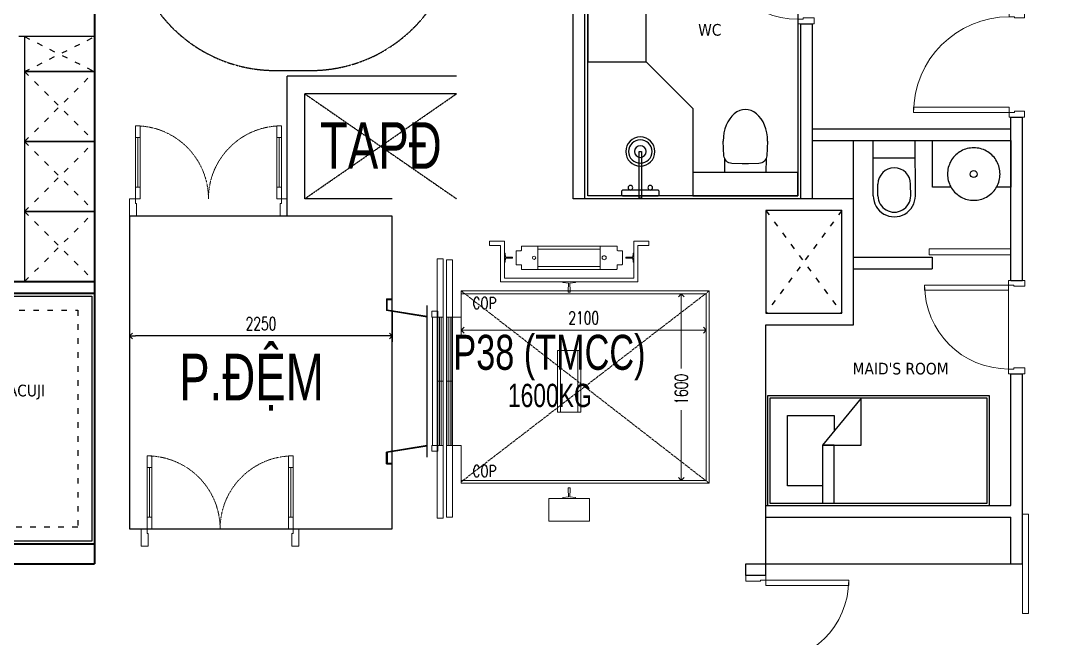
# Model space of a CAD drawing. Header units: millimetres. Extents: x -361681467 to 361175952, y -1292982 to 1550216.
# Drawn here: x -23695 to -14741, y 16833 to 22126 of the extents above; entities that cross this region are included whole.
import ezdxf
from ezdxf.enums import TextEntityAlignment as Align
from ezdxf.xclip import XClip

# ---------------------------------------------------------------- set-up
doc = ezdxf.new("R2010")
doc.units = ezdxf.units.MM
doc.header["$MEASUREMENT"] = 0
doc.header["$XCLIPFRAME"] = 0
doc.set_wipeout_variables(frame=1)
for name, pattern in [('ACAD_ISO03W100', [30, 12, -18]), ('Xref_ST_MBDV Cot vach 30.7.2022$0$ACAD_ISO02W100', [15, 12, -3]), ('Xref_ST_MBDV Cot vach 30.7.2022$0$HIDDEN', [0.375, 0.25, -0.125]), ('Xref_ST_MBDV Cot vach 30.7.2022$0$HIDDEN2', [0.1875, 0.125, -0.0625])]:
    doc.linetypes.add(name, pattern=pattern)
for name, color, linetype, lineweight in [('00_duong_QH', 7, 'Continuous', 9), ('A-DOOR', 1, 'Continuous', 9), ('KT-Net cat', 1, 'Continuous', 40), ('Xref_ST_MBDV Cot vach 30.7.2022$0$CUA', 37, 'Continuous', 13), ('Xref_ST_MBDV Cot vach 30.7.2022$0$KT-Noi that', 36, 'Continuous', 9)]:
    doc.layers.add(name, color=color, linetype=linetype, lineweight=lineweight)
for name, color, linetype in [('1VinaPVC-Text', 9, 'Continuous'), ('220403_HDN_Penthouse Plan$0$220207_HDN_HBA_PH_PM$0$A-_FURN----_E-_N', 8, 'Continuous'), ('A-_FURN----_E-_N', 251, 'Continuous'), ('A-_SANIEQPT_E-_N', 251, 'Continuous'), ('A-FURNITURE', 251, 'Continuous'), ('A-LANDSCAPE', 113, 'Continuous'), ('A-WALL-FNSH', 11, 'Continuous'), ('IDEA - dim', 251, 'Continuous'), ('KT-Net manh', 139, 'Continuous'), ('Xref_ST_MBDV Cot vach 30.7.2022$0$KT-Khuat', 9, 'Xref_ST_MBDV Cot vach 30.7.2022$0$HIDDEN'), ('Xref_ST_MBDV Cot vach 30.7.2022$0$KT-Net manh', 139, 'Continuous'), ('Xref_ST_MBDV Cot vach 30.7.2022$0$KT-Text', 7, 'Continuous'), ('Xref_ST_MBDV Cot vach 30.7.2022$0$KT-Tuong', 1, 'Continuous')]:
    doc.layers.add(name, color=color, linetype=linetype)
doc.styles.add('Tahoma', font='tahoma.ttf')
doc.styles.add('Xref_ST_MBDV Cot vach 30.7.2022$0$Arial', font='arial.ttf', dxfattribs={"width": 0.7})
doc.styles.add('Xref_ST_MBDV Cot vach 30.7.2022$0$ROMANS', font='ROMANS.SHX')
doc.styles.add('Xref_ST_MBDV Cot vach 30.7.2022$0$xref.N.Cot vach tang N2$0$DIM', font='vnsimli.shx', dxfattribs={"width": 0.7})
doc.dimstyles.new('Xref_ST_MBDV Cot vach 30.7.2022$0$xref.N.Cot vach tang N2$0$CCU 1-100 A1', dxfattribs={"dimscale": 100, "dimtxt": 2.2, "dimasz": 1, "dimexe": 1, "dimexo": 0, "dimgap": 1, "dimtad": 1, "dimdec": 0, "dimdsep": 46, "dimtxsty": 'Xref_ST_MBDV Cot vach 30.7.2022$0$xref.N.Cot vach tang N2$0$DIM', "dimblk1": 'Xref_ST_MBDV Cot vach 30.7.2022$0$xref.N.Cot vach tang N2$0$_ARCHTICK', "dimblk2": 'Xref_ST_MBDV Cot vach 30.7.2022$0$xref.N.Cot vach tang N2$0$_ARCHTICK', "dimsah": 1, "dimcen": 0, "dimdle": 1, "dimclrd": 256, "dimclre": 256, "dimclrt": 31, "dimadec": 0, "dimazin": 0, "dimtfac": 1, "dimtdec": 0, "dimtix": 1, "dimtmove": 2, "dimatfit": 3, "dimldrblk": 'Xref_ST_MBDV Cot vach 30.7.2022$0$xref.N.Cot vach tang N2$0$_ARCHTICK', "dimfxl": 8, "dimtolj": 1, "dimarcsym": 0})

# ---------------------------------------------------------------- blocks, each defined once
blk = doc.blocks.new('Xref_ST_MBDV Cot vach 30.7.2022$0$xref.N.Cot vach tang N2$0$_Open90')
at = {"color": 0, "linetype": 'ByBlock', "lineweight": -2}
for p, q in [((0, 0), (-1, 0)), ((-0.5, 0.5), (0, 0)), ((0, 0), (-0.5, -0.5))]:
    blk.add_line(p, q, dxfattribs=at)
blk = doc.blocks.new('*D23')
at = {"layer": 'Defpoints', "color": 0, "transparency": 16777216}
for p in [(-424.2, -515), (-353.1, -515, 0), (-353.1, -2115, 0)]:
    blk.add_point(p, dxfattribs=at)
at = {"layer": 'Xref_ST_MBDV Cot vach 30.7.2022$0$KT-Noi that', "color": 5, "transparency": 16777216}
for p, q in [((-353.1, -515), (-474.2, -515)), ((-424.2, -565), (-424.2, -1155)), ((-424.2, -2065), (-424.2, -1511.7)), ((-353.1, -2115), (-474.2, -2115))]:
    blk.add_line(p, q, dxfattribs=at)
at = {"layer": 'Xref_ST_MBDV Cot vach 30.7.2022$0$KT-Noi that', "color": 5, "transparency": 16777216, "xscale": 50, "yscale": 50, "zscale": 50}
for p, rotation in [((-424.2, -515), 90), ((-424.2, -2115), 270)]:
    blk.add_blockref('Xref_ST_MBDV Cot vach 30.7.2022$0$xref.N.Cot vach tang N2$0$_Open90', p, dxfattribs=dict(at, rotation=rotation))
at = {"layer": 'Xref_ST_MBDV Cot vach 30.7.2022$0$KT-Noi that', "color": 5, "transparency": 16777216, "insert": (-424.2, -1333.3), "char_height": 110, "attachment_point": 5, "rotation": 90, "style": 'Xref_ST_MBDV Cot vach 30.7.2022$0$xref.N.Cot vach tang N2$0$DIM'}
blk.add_mtext('\\A1;1600', dxfattribs=at)
blk = doc.blocks.new('Xref_ST_MBDV Cot vach 30.7.2022$0$xref.N.Cot vach tang N2$0$_ARCHTICK')
at = {"color": 0, "linetype": 'ByBlock', "const_width": 0.15}
blk.add_lwpolyline([(-0.5, -0.5), (0.5, 0.5)], dxfattribs=at)
blk = doc.blocks.new('*D24')
at = {"layer": 'Defpoints', "color": 0, "transparency": 16777216}
for p in [(-2310, -615), (-210, -615), (-2310, -826.7)]:
    blk.add_point(p, dxfattribs=at)
at = {"layer": 'Xref_ST_MBDV Cot vach 30.7.2022$0$KT-Noi that', "color": 5, "transparency": 16777216}
for p, q in [((-2310, -615), (-2310, -876.7)), ((-210, -615), (-210, -876.7)), ((-260, -826.7), (-2260, -826.7))]:
    blk.add_line(p, q, dxfattribs=at)
at = {"layer": 'Xref_ST_MBDV Cot vach 30.7.2022$0$KT-Noi that', "color": 5, "transparency": 16777216, "xscale": 50, "yscale": 50, "zscale": 50, "rotation": 180}
blk.add_blockref('Xref_ST_MBDV Cot vach 30.7.2022$0$xref.N.Cot vach tang N2$0$_Open90', (-2310, -826.7), dxfattribs=at)
at = {"layer": 'Xref_ST_MBDV Cot vach 30.7.2022$0$KT-Noi that', "color": 5, "transparency": 16777216, "xscale": 50, "yscale": 50, "zscale": 50}
blk.add_blockref('Xref_ST_MBDV Cot vach 30.7.2022$0$xref.N.Cot vach tang N2$0$_Open90', (-210, -826.7), dxfattribs=at)
at = {"layer": 'Xref_ST_MBDV Cot vach 30.7.2022$0$KT-Noi that', "color": 5, "transparency": 16777216, "insert": (-1260, -721.7), "char_height": 110, "attachment_point": 5, "style": 'Xref_ST_MBDV Cot vach 30.7.2022$0$xref.N.Cot vach tang N2$0$DIM'}
blk.add_mtext('\\A1;2100', dxfattribs=at)
blk = doc.blocks.new('*D54')
at = {"layer": 'Defpoints', "color": 5, "transparency": 16777216}
for p, q in [((-22763.5, 19635.4), (-22763.5, 19373.7)), ((-20513.5, 19635.4), (-20513.5, 19373.7)), ((-20563.5, 19423.7), (-22713.5, 19423.7))]:
    blk.add_line(p, q, dxfattribs=at)
at = {"layer": 'Defpoints', "color": 0, "transparency": 16777216}
for p in [(-22763.5, 19635.4), (-20513.5, 19635.4), (-22763.5, 19423.7)]:
    blk.add_point(p, dxfattribs=at)
at = {"layer": 'Defpoints', "color": 5, "transparency": 16777216, "xscale": 50, "yscale": 50, "zscale": 50, "rotation": 180}
blk.add_blockref('Xref_ST_MBDV Cot vach 30.7.2022$0$xref.N.Cot vach tang N2$0$_Open90', (-22763.5, 19423.7), dxfattribs=at)
at = {"layer": 'Defpoints', "color": 5, "transparency": 16777216, "xscale": 50, "yscale": 50, "zscale": 50}
blk.add_blockref('Xref_ST_MBDV Cot vach 30.7.2022$0$xref.N.Cot vach tang N2$0$_Open90', (-20513.5, 19423.7), dxfattribs=at)
at = {"layer": 'Defpoints', "color": 5, "transparency": 16777216, "insert": (-21638.5, 19528.7), "char_height": 110, "attachment_point": 5, "style": 'Xref_ST_MBDV Cot vach 30.7.2022$0$xref.N.Cot vach tang N2$0$DIM'}
blk.add_mtext('\\A1;2250', dxfattribs=at)
blk = doc.blocks.new('*U25')
for p, q in [((-1260, 525), (-1300, 525)), ((-1280, 100), (-1280, 525)), ((-90, 525), (-50, 525)), ((-70, 100), (-70, 525)), ((-1260, 100), (-1300, 100)), ((-90, 100), (-50, 100))]:
    blk.add_line(p, q)
for points in [[(-1300, 0), (-1260, 0), (-1260, 625), (-1300, 625)], [(-50, 0), (-90, 0), (-90, 625), (-50, 625)], [(-1350, -150), (-1290, -150), (-1290, -40), (-1300, -40), (-1300, 0), (-1350, 0)], [(0, -150), (-60, -150), (-60, -40), (-50, -40), (-50, 0), (0, 0)]]:
    blk.add_lwpolyline(points, close=True)
at = {"linetype": 'Xref_ST_MBDV Cot vach 30.7.2022$0$HIDDEN2'}
for centre, start, end in [((-1300, 0), 0, 89.99996), ((-50, 0), 90.00004, 180)]:
    blk.add_arc(centre, 625, start, end, dxfattribs=at)
blk = doc.blocks.new('ĂERWER')
at = {"layer": 'Xref_ST_MBDV Cot vach 30.7.2022$0$KT-Text', "extrusion": (-8.16706e-08, 6.125e-10, 1), "style": 'Xref_ST_MBDV Cot vach 30.7.2022$0$Arial', "width": 0.7}
blk.add_text('P38 (TMCC)', height=300, dxfattribs=at).set_placement((-12615.3, 18871.8, 0), align=Align.CENTER)
at = {"layer": 'Xref_ST_MBDV Cot vach 30.7.2022$0$KT-Text', "style": 'Xref_ST_MBDV Cot vach 30.7.2022$0$Arial', "width": 0.7}
blk.add_text('1600KG', height=200, dxfattribs=at).set_placement((-12612.1, 18552, 0), align=Align.CENTER)
blk = doc.blocks.new('SKVL5-2')
at = {"layer": 'A-_FURN----_E-_N', "linetype": 'Continuous'}
for points in [[(-600, 4220), (0, 4220), (0, 4520), (-600, 4520)], [(-600, 3620), (0, 3620), (0, 4220), (-600, 4220)], [(-600, 3020), (0, 3020), (0, 3620), (-600, 3620)], [(-600, 2420), (0, 2420), (0, 3020), (-600, 3020)], [(-25, 195), (-1125, 195), (-1125, 2295), (-25, 2295)]]:
    blk.add_lwpolyline(points, close=True, dxfattribs=at)
at = {"layer": 'IDEA - dim'}
blk.add_lwpolyline([(-1162.5, 2295), (-25, 2295), (-25, 195), (-3225, 195), (-3225, 1190), (-3600, 1190), (-3600, 2295), (-1962.5, 2295)], dxfattribs=at)
at = {"layer": 'KT-Net cat'}
for p, q in [((0, 9600), (0, 0)), ((-1162.5, 2420), (0, 2420)), ((-1162.5, 2320), (0, 2320)), ((-3225, 170), (0, 170)), ((-17100, 0), (0, 0))]:
    blk.add_line(p, q, dxfattribs=at)
at = {"layer": 'KT-Net manh', "linetype": 'ACAD_ISO03W100', "ltscale": 4}
for p, q in [((-600, 4520), (-2062.5, 4520)), ((-600, 4520), (0, 4220)), ((-600, 4220), (0, 4520)), ((-600, 4220), (0, 3620)), ((-600, 3620), (0, 4220)), ((-600, 3620), (0, 3020)), ((-600, 3020), (0, 3620)), ((-600, 3020), (0, 2420)), ((-600, 2420), (0, 3020))]:
    blk.add_line(p, q, dxfattribs=at)
blk.add_lwpolyline([(-145, 315), (-1005, 315), (-1005, 2175), (-145, 2175)], close=True, dxfattribs=at)
at = {"layer": '1VinaPVC-Text', "style": 'Tahoma', "text_generation_flag": 6}
blk.add_text('ZACUJI', height=100, rotation=179.99788, dxfattribs=at).set_placement((-824.1, 1435.6))
blk = doc.blocks.new('220126_HDN_HBA typical plan$0$210902_YS plan 330pm ver13$0$TOTO-WC-CW822J')
at = {"color": 0}
blk.add_lwpolyline([(-177.2, -119.2), (-175, 0), (175, 0), (177.2, -119.2)], dxfattribs=at)
blk.add_lwpolyline([(-190, -270), (-183.4, -144.5, -0.39087), (-115.4, -78.2), (-27.8, -75.8, -0.013886), (27.8, -75.8), (115.4, -78.2, -0.39087), (183.4, -144.5), (190, -270)], format="xyb", dxfattribs=at)
blk.add_ellipse((0, -270), major_axis=(0, -270), ratio=0.703704, start_param=4.712389, end_param=7.853982, dxfattribs=at)
blk = doc.blocks.new('A$C2A980E36')
at = {"ltscale": 0.5}
blk.add_lwpolyline([(-10, 0), (10, 0), (10, 400), (-10, 400)], close=True, dxfattribs=at)
blk.add_lwpolyline([(160, 60), (160, 30, -0.414214), (150, 20), (-150, 20, -0.414214), (-160, 30), (-160, 60, -0.414214), (-150, 70), (150, 70, -0.414214)], format="xyb", close=True, dxfattribs=at)
for centre, radius in [((0, 400), 125), ((0, 400), 100), ((0, 400), 50), ((-85, 90), 20), ((85, 90), 20)]:
    blk.add_circle(centre, radius, dxfattribs=at)
blk = doc.blocks.new('d800')
blk.add_line((760, 70), (40, 70))
for points in [[(40, 790), (40, 70), (85, 70), (85, 790)], [(50, 25), (40, 25), (40, 70), (0, 70), (0, -70), (50, -70)], [(750, 25), (760, 25), (760, 70), (800, 70), (800, -70), (750, -70)]]:
    blk.add_lwpolyline(points, close=True)
blk.add_arc((40, 70), 720, 0, 90)
blk = doc.blocks.new('d900n')
for points in [[(20, -50), (20, -40), (65, -40), (65, 0), (-65, 0), (-65, -50)], [(885, -40), (65, -40), (65, -85), (885, -85)], [(20, -850), (20, -860), (65, -860), (65, -900), (-65, -900), (-65, -850)]]:
    blk.add_lwpolyline(points, close=True)
blk.add_arc((65, -40), 820, 270, 0)
blk = doc.blocks.new('220403_HDN_Penthouse Plan$0$220207_HDN_HBA_PH_PM$0$A$C3e813b58')
at = {"layer": '220403_HDN_Penthouse Plan$0$220207_HDN_HBA_PH_PM$0$A-_FURN----_E-_N', "color": 8, "linetype": 'Continuous'}
for points in [[(1900, 470), (1900, -470), (0, -470), (0, 470)], [(1880, 450), (1880, -450), (20, -450), (20, 450)]]:
    blk.add_lwpolyline(points, close=True, dxfattribs=at)
for points in [[(801.3, -450), (470, -46.3), (470, 450), (570, 450), (570, -46.3), (470, -46.3), (801.3, -46.3), (801.3, -450)], [(470, 300.3), (170, 300.3), (170, -300.3), (570, -300.3), (570, -168.1)]]:
    blk.add_lwpolyline(points, dxfattribs=at)
blk = doc.blocks.new('qweewe')
for p, q in [((-226617.6, -3043559.7, 0), (-226617.6, -3043199.7, 0)), ((-226142.6, -3043199.7, 0), (-226617.6, -3043199.7, 0)), ((-226467.6, -3043559.7, 0), (-226467.6, -3043199.7, 0)), ((-226142.6, -3043239.7, 0), (-226242.6, -3043239.7, 0)), ((-226142.6, -3043519.7, 0), (-226242.6, -3043519.7, 0)), ((-226142.6, -3043559.7, 0), (-226617.6, -3043559.7, 0))]:
    blk.add_line(p, q)
for centre, radius, start, end in [((-226242.6, -3043379.7, 0), 140, 90, 270), ((-226142.6, -3043379.7, 0), 180, 270, 90), ((-226142.6, -3043379.7, 0), 140, 270, 90)]:
    blk.add_arc(centre, radius, start, end)
blk = doc.blocks.new('wash')
blk.add_wipeout([(-225, 0), (-224.6, -14.1), (-223.2, -28.2), (-221, -42.2), (-217.9, -56), (-214, -69.5), (-209.2, -82.8), (-203.6, -95.8), (-197.2, -108.4), (-190, -120.6), (-182, -132.3), (-173.4, -143.4), (-164, -154), (-154, -164), (-143.4, -173.4), (-132.3, -182), (-120.6, -190), (-108.4, -197.2), (-95.8, -203.6), (-82.8, -209.2), (-69.5, -214), (-56, -217.9), (-42.2, -221), (-28.2, -223.2), (-14.1, -224.6), (0, -225), (14.1, -224.6), (28.2, -223.2), (42.2, -221), (56, -217.9), (69.5, -214), (82.8, -209.2), (95.8, -203.6), (108.4, -197.2), (120.6, -190), (132.3, -182), (143.4, -173.4), (154, -164), (164, -154), (173.4, -143.4), (182, -132.3), (190, -120.6), (197.2, -108.4), (203.6, -95.8), (209.2, -82.8), (214, -69.5), (217.9, -56), (221, -42.2), (223.2, -28.2), (224.6, -14.1), (225, 0), (224.6, 14.1), (223.2, 28.2), (221, 42.2), (217.9, 56), (214, 69.5), (209.2, 82.8), (203.6, 95.8), (197.2, 108.4), (190, 120.6), (182, 132.3), (173.4, 143.4), (164, 154), (154, 164), (143.4, 173.4), (132.3, 182), (120.6, 190), (108.4, 197.2), (95.8, 203.6), (82.8, 209.2), (69.5, 214), (56, 217.9), (42.2, 221), (28.2, 223.2), (14.1, 224.6), (0, 225), (-14.1, 224.6), (-28.2, 223.2), (-42.2, 221), (-56, 217.9), (-69.5, 214), (-82.8, 209.2), (-95.8, 203.6), (-108.4, 197.2), (-120.6, 190), (-132.3, 182), (-143.4, 173.4), (-154, 164), (-164, 154), (-173.4, 143.4), (-182, 132.3), (-190, 120.6), (-197.2, 108.4), (-203.6, 95.8), (-209.2, 82.8), (-214, 69.5), (-217.9, 56), (-221, 42.2), (-223.2, 28.2), (-224.6, 14.1)])
blk.add_wipeout([(-225, 0), (-224.6, -14.1), (-223.2, -28.2), (-221, -42.2), (-217.9, -56), (-214, -69.5), (-209.2, -82.8), (-203.6, -95.8), (-197.2, -108.4), (-190, -120.6), (-182, -132.3), (-173.4, -143.4), (-164, -154), (-154, -164), (-143.4, -173.4), (-132.3, -182), (-120.6, -190), (-108.4, -197.2), (-95.8, -203.6), (-82.8, -209.2), (-69.5, -214), (-56, -217.9), (-42.2, -221), (-28.2, -223.2), (-14.1, -224.6), (0, -225), (14.1, -224.6), (28.2, -223.2), (42.2, -221), (56, -217.9), (69.5, -214), (82.8, -209.2), (95.8, -203.6), (108.4, -197.2), (120.6, -190), (132.3, -182), (143.4, -173.4), (154, -164), (164, -154), (173.4, -143.4), (182, -132.3), (190, -120.6), (197.2, -108.4), (203.6, -95.8), (209.2, -82.8), (214, -69.5), (217.9, -56), (221, -42.2), (223.2, -28.2), (224.6, -14.1), (225, 0), (224.6, 14.1), (223.2, 28.2), (221, 42.2), (217.9, 56), (214, 69.5), (209.2, 82.8), (203.6, 95.8), (197.2, 108.4), (190, 120.6), (182, 132.3), (173.4, 143.4), (164, 154), (154, 164), (143.4, 173.4), (132.3, 182), (120.6, 190), (108.4, 197.2), (95.8, 203.6), (82.8, 209.2), (69.5, 214), (56, 217.9), (42.2, 221), (28.2, 223.2), (14.1, 224.6), (0, 225), (-14.1, 224.6), (-28.2, 223.2), (-42.2, 221), (-56, 217.9), (-69.5, 214), (-82.8, 209.2), (-95.8, 203.6), (-108.4, 197.2), (-120.6, 190), (-132.3, 182), (-143.4, 173.4), (-154, 164), (-164, 154), (-173.4, 143.4), (-182, 132.3), (-190, 120.6), (-197.2, 108.4), (-203.6, 95.8), (-209.2, 82.8), (-214, 69.5), (-217.9, 56), (-221, 42.2), (-223.2, 28.2), (-224.6, 14.1)])
blk.add_lwpolyline([(-225, 0), (-224.6, -14.1), (-223.2, -28.2), (-221, -42.2), (-217.9, -56), (-214, -69.5), (-209.2, -82.8), (-203.6, -95.8), (-197.2, -108.4), (-190, -120.6), (-182, -132.3), (-173.4, -143.4), (-164, -154), (-154, -164), (-143.4, -173.4), (-132.3, -182), (-120.6, -190), (-108.4, -197.2), (-95.8, -203.6), (-82.8, -209.2), (-69.5, -214), (-56, -217.9), (-42.2, -221), (-28.2, -223.2), (-14.1, -224.6), (0, -225), (14.1, -224.6), (28.2, -223.2), (42.2, -221), (56, -217.9), (69.5, -214), (82.8, -209.2), (95.8, -203.6), (108.4, -197.2), (120.6, -190), (132.3, -182), (143.4, -173.4), (154, -164), (164, -154), (173.4, -143.4), (182, -132.3), (190, -120.6), (197.2, -108.4), (203.6, -95.8), (209.2, -82.8), (214, -69.5), (217.9, -56), (221, -42.2), (223.2, -28.2), (224.6, -14.1), (225, 0), (224.6, 14.1), (223.2, 28.2), (221, 42.2), (217.9, 56), (214, 69.5), (209.2, 82.8), (203.6, 95.8), (197.2, 108.4), (190, 120.6), (182, 132.3), (173.4, 143.4), (164, 154), (154, 164), (143.4, 173.4), (132.3, 182), (120.6, 190), (108.4, 197.2), (95.8, 203.6), (82.8, 209.2), (69.5, 214), (56, 217.9), (42.2, 221), (28.2, 223.2), (14.1, 224.6), (0, 225), (-14.1, 224.6), (-28.2, 223.2), (-42.2, 221), (-56, 217.9), (-69.5, 214), (-82.8, 209.2), (-95.8, 203.6), (-108.4, 197.2), (-120.6, 190), (-132.3, 182), (-143.4, 173.4), (-154, 164), (-164, 154), (-173.4, 143.4), (-182, 132.3), (-190, 120.6), (-197.2, 108.4), (-203.6, 95.8), (-209.2, 82.8), (-214, 69.5), (-217.9, 56), (-221, 42.2), (-223.2, 28.2), (-224.6, 14.1)], close=True)
at = {"layer": 'A-FURNITURE'}
blk.add_circle((0, 0), 30, dxfattribs=at)
blk = doc.blocks.new('PH4 0923')
at = {"layer": 'A-DOOR', "linetype": 'Continuous', "elevation": -0.1}
blk.add_lwpolyline([(1851508.1, -1670047.1), (1852208.1, -1670047.1), (1852208.1, -1669997.1), (1851508.1, -1669997.1)], close=True, dxfattribs=at)
at = {"layer": 'A-DOOR', "elevation": -0.6}
for points in [[(1852358.1, -1672272.1), (1852358.1, -1673122.1), (1852308.1, -1673122.1), (1852308.1, -1672272.1)], [(1850063, -1672847.1), (1850063, -1672837.1), (1850108, -1672837.1), (1850108, -1672797.1), (1849938, -1672797.1), (1849938, -1672847.1)], [(1850818, -1672837.1), (1850108, -1672837.1), (1850108, -1672882.1), (1850818, -1672882.1)]]:
    blk.add_lwpolyline(points, close=True, dxfattribs=at)
at = {"layer": 'A-DOOR'}
blk.add_arc((1850108, -1672837.1, -0.6), 710, 270, 0, dxfattribs=at)
at = {"layer": 'A-FURNITURE', "elevation": -0.6}
blk.add_lwpolyline([(1851534.8, -1669067.1), (1852208.1, -1669067.1), (1852208.1, -1669467.1), (1851534.8, -1669467.1)], close=True, dxfattribs=at)
at = {"layer": 'A-WALL-FNSH'}
for p, q in [((1848458, -1669567.1, -0.6), (1848458, -1667166.9, -0.6)), ((1850408, -1669567.1, -0.6), (1850408, -1668066.9, -0.6)), ((1850408, -1668066.9, -0.6), (1850508, -1668066.9, -0.6)), ((1850508, -1669567.1, -0.6), (1850508, -1668066.9, -0.6)), ((1852208.1, -1670267.1), (1852208.1, -1668867.1, -0.6)), ((1852208.1, -1668867.1, -0.6), (1852308.1, -1668867.1, -0.6)), ((1852308.1, -1670267.1, -0.6), (1852308.1, -1668867.1, -0.6)), ((1850508, -1668967.1, -0.6), (1852208.1, -1668967.1, -0.6)), ((1850508, -1669067.1, -0.6), (1852208.1, -1669067.1, -0.6)), ((1850858, -1669567.1, -0.6), (1850858, -1669067.1, -0.6)), ((1850858, -1669567.1, -0.6), (1848458, -1669567.1, -0.6)), ((1850858, -1670647.1, -0.6), (1850858, -1669567.1, -0.6)), ((1850758, -1669667.1, -0.6), (1850108, -1669667.1, -0.6)), ((1850108, -1669667.1, -0.6), (1850108, -1670547.1, -0.6)), ((1850758, -1670547.1, -0.6), (1850758, -1669667.1, -0.6)), ((1850858, -1670067.1, -0.6), (1851533.1, -1670067.1, -0.6)), ((1851533.1, -1670067.1, -0.6), (1851533.1, -1670167.1, -0.6)), ((1850858, -1670167.1, -0.6), (1851533.1, -1670167.1, -0.6)), ((1852208.1, -1670267.1), (1852308.1, -1670267.1)), ((1850108, -1670547.1, -0.6), (1850758, -1670547.1, -0.6)), ((1850108, -1672797.1, -0.6), (1850108, -1670647.1, -0.6)), ((1850108, -1670647.1, -0.6), (1850858, -1670647.1, -0.6)), ((1852208.1, -1672197.1, -0.6), (1852208.1, -1671067.1, -0.6)), ((1852208.1, -1671067.1, -0.6), (1852308.1, -1671067.1, -0.6)), ((1852308.1, -1672697.1, -0.6), (1852308.1, -1671067.1, -0.6)), ((1850108, -1672197.1, -0.6), (1852208.1, -1672197.1, -0.6)), ((1850108, -1672297.1, -0.6), (1852208.1, -1672297.1, -0.6)), ((1852208.1, -1672697.1, -0.6), (1852208.1, -1672297.1, -0.6)), ((1849938, -1672797.1, -0.6), (1849938, -1672697.1, -0.6)), ((1849938, -1672697.1, -0.6), (1850108, -1672697.1, -0.6)), ((1852208.1, -1672697.1, -0.6), (1852308.1, -1672697.1, -0.6)), ((1850108, -1672797.1, -0.6), (1849938, -1672797.1, -0.6))]:
    blk.add_line(p, q, dxfattribs=at)
at = {"layer": 'A-WALL-FNSH', "elevation": -0.6}
blk.add_lwpolyline([(1848558, -1669566.9), (1848558, -1667166.9), (1850408, -1667166.9)], dxfattribs=at)
at = {"layer": 'IDEA - dim'}
blk.add_line((1850108, -1672697.1, -0.6), (1852208.1, -1672697.1, -0.6), dxfattribs=at)
at = {"layer": 'IDEA - dim', "elevation": -0.6}
for points in [[(1848583, -1667191.9), (1850383, -1667191.9), (1850383, -1669542.1), (1848583, -1669542.1)], [(1848583, -1669542.1), (1848583, -1668391.9), (1849083, -1668391.9), (1849483, -1668791.9), (1849483, -1669542.1)], [(1850383, -1669342.1), (1849483, -1669342.1), (1849483, -1669542.1), (1850383, -1669542.1)]]:
    blk.add_lwpolyline(points, close=True, dxfattribs=at)
blk.add_lwpolyline([(1849083, -1667650.4), (1849083, -1667191.9), (1848583, -1667191.9), (1848583, -1668391.9), (1849083, -1668391.9), (1849083, -1667933.3)], dxfattribs=at)
at = {"layer": 'KT-Net manh', "linetype": 'ACAD_ISO03W100', "ltscale": 4}
for p, q in [((1850108, -1669667.1, -0.6), (1850758, -1670547.1, -0.6)), ((1850758, -1669667.1, -0.6), (1850108, -1670547.1, -0.6))]:
    blk.add_line(p, q, dxfattribs=at)
at = {"layer": '220403_HDN_Penthouse Plan$0$220207_HDN_HBA_PH_PM$0$A-_FURN----_E-_N', "linetype": 'Continuous', "extrusion": (3.16943e-06, -8.99227e-07, -1), "zscale": -1, "rotation": 179.9999999998358}
blk.add_blockref('220403_HDN_Penthouse Plan$0$220207_HDN_HBA_PH_PM$0$A$C3e813b58', (-1850123.1, -1671727.1, 8), dxfattribs=at)
at = {"layer": 'A-_SANIEQPT_E-_N', "extrusion": (0, 0, -1), "xscale": -1, "zscale": -1, "rotation": 180.0021152011607}
blk.add_blockref('220126_HDN_HBA typical plan$0$210902_YS plan 330pm ver13$0$TOTO-WC-CW822J', (-1849933, -1669342.1, 0.6), dxfattribs=at)
at = {"layer": 'A-DOOR', "linetype": 'Continuous', "xscale": -0.9999999999999988, "rotation": 89.99788479882787}
for p in [(1850453, -1667266.9, -0.6), (1852258.1, -1670267.1, -0.6)]:
    blk.add_blockref('d800', p, dxfattribs=at)
at = {"layer": 'A-DOOR', "linetype": 'Continuous', "extrusion": (0, 0, -1), "xscale": -1, "zscale": -1, "rotation": 179.9978847988546}
blk.add_blockref('d900n', (-1852258.1, -1668867.1, 0.6), dxfattribs=at)
at = {"layer": 'A-FURNITURE', "rotation": 270.0954404346137}
blk.add_blockref('qweewe', (4894961, -1890614.9, -0.6), dxfattribs=at)
at = {"layer": 'IDEA - dim', "xscale": -1, "rotation": 0.002115201149432977}
blk.add_blockref('A$C2A980E36', (1849033, -1669562.1, -0.6), dxfattribs=at)
at = {"layer": '1VinaPVC-Text', "style": 'Tahoma', "text_generation_flag": 6}
for s, p in [('WC', (1849528.7, -1668168.6, -0.6)), ("MAID'S ROOM", (1850851.3, -1671073.6, -0.6))]:
    blk.add_text(s, height=100, rotation=179.99788, dxfattribs=at).set_placement(p)
at = {"layer": 'A-FURNITURE'}
blk.add_blockref('wash', (1851889.3, -1669355.2, -0.6), dxfattribs=at)
at = {"layer": 'A-LANDSCAPE'}
h = blk.add_hatch(dxfattribs=at)
h.set_pattern_fill('GRASS', color=256, scale=200)
edge = h.paths.add_edge_path()
edge.add_line((1854358.4, -1662271.7), (1854358.4, -1663097.1))
edge.add_line((1854358.4, -1663097.1), (1854758.4, -1663097.1))
edge.add_line((1854758.4, -1663097.1), (1854758.4, -1663097.1))
edge.add_arc((1854750.7, -1665197.1), 2100, 42.15334, 89.78891, ccw=False)
edge.add_arc((1852548.9, -1667190.3), 5070, 12.35435, 42.15334, ccw=False)
edge.add_line((1857501.4, -1666105.5), (1857462.4, -1665927.3))
edge.add_arc((1852089.2, -1667317), 5550, 14.50141, 58.58124)
edge.add_arc((1853018.9, -1665760.6), 3737.2, 58.30569, 68.99646)
h.paths.add_polyline_path([(1847772.6, -1661997.1), (1849298, -1661997.1), (1849298, -1663097.1), (1847772.6, -1663097.1)])
h.paths.add_polyline_path([(1850108, -1682196.9), (1848608, -1682196.9), (1848608.1, -1683697.3), (1852008.1, -1683697.3), (1852008.1, -1681397.1), (1850208, -1681397.1), (1850208, -1681996.9), (1850508.5, -1681996.9), (1850509.9, -1682596.8), (1850108, -1682596.8)])
blk = doc.blocks.new('Xref_ST_MBDV Cot vach 30.7.2022$0$TMCC')
at = {"layer": 'Xref_ST_MBDV Cot vach 30.7.2022$0$KT-Noi that', "linetype": 'Continuous', "ltscale": 2}
for p, q in [((-1938.3, -164.7, 0), (-1932.3, -167.2, 0)), ((-1938.3, -247.2, 0), (-1938.3, -164.7, 0)), ((-1932.3, -167.2, 0), (-1930.1, -202.2, 0)), ((-1839.3, -261.4, 0), (-1839.3, -150.6, 0)), ((-1798.8, -146, 0), (-1834.7, -146, 0)), ((-1794.2, -141.4, 0), (-1794.2, -110.6, 0)), ((-978.4, -106, 0), (-1789.6, -106, 0)), ((-1652, -306, 0), (-1652, -106, 0)), ((-1652, -106, 0), (-1118, -106, 0)), ((-1652, -281, 0), (-1652, -131, 0)), ((-1652, -131, 0), (-1118, -131, 0)), ((-1118, -106, 0), (-1118, -306, 0)), ((-1118, -131, 0), (-1118, -281, 0)), ((-973.8, -141.4, 0), (-973.8, -110.6, 0)), ((-933.9, -146, 0), (-969.2, -146, 0)), ((-929.3, -261.4, 0), (-929.3, -150.6, 0)), ((-840, -202.2, 0), (-837.8, -167.2, 0)), ((-837.8, -167.2, 0), (-831.8, -164.7, 0)), ((-831.8, -164.7, 0), (-831.8, -247.2, 0)), ((-2515, -215, 0), (-2515, -2440, 0)), ((-2465, -215, 0), (-2515, -215, 0)), ((-2465, -2440, 0), (-2465, -215, 0)), ((-1932.3, -244.7, 0), (-1938.3, -247.2, 0)), ((-1930.1, -209.7, 0), (-1932.3, -244.7, 0)), ((-1930.1, -202.2, 0), (-1905.4, -202.2, 0)), ((-1905.4, -209.7, 0), (-1930.1, -209.7, 0)), ((-1905.4, -202.2, 0), (-1895.4, -202, 0)), ((-1895.4, -210.5, 0), (-1905.4, -209.7, 0)), ((-1895.4, -202, 0), (-1870, -201.5, 0)), ((-1870, -210.5, 0), (-1895.4, -210.5, 0)), ((-1870, -201.5, 0), (-1870, -210.5, 0)), ((-1798.8, -266, 0), (-1834.7, -266, 0)), ((-933.9, -266, 0), (-969.2, -266, 0)), ((-900, -210.5, 0), (-900, -201.5, 0)), ((-900, -201.5, 0), (-874.6, -201.5, 0)), ((-874.6, -210, 0), (-900, -210.5, 0)), ((-874.6, -201.5, 0), (-864.6, -202.2, 0)), ((-864.6, -209.7, 0), (-874.6, -210, 0)), ((-864.6, -202.2, 0), (-840, -202.2, 0)), ((-840, -209.7, 0), (-864.6, -209.7, 0)), ((-837.8, -244.7, 0), (-840, -209.7, 0)), ((-831.8, -247.2, 0), (-837.8, -244.7, 0)), ((-1794.2, -301.4, 0), (-1794.2, -270.6, 0)), ((-978.4, -306, 0), (-1789.6, -306, 0)), ((-1118, -281, 0), (-1652, -281, 0)), ((-1118, -306, 0), (-1652, -306, 0)), ((-973.8, -301.4, 0), (-973.8, -270.6, 0)), ((-1439.5, -419, 0), (-1442, -411, 0)), ((-1442, -411, 0), (-1328, -411, 0)), ((-1390, -423, 0), (-1439.5, -419, 0)), ((-1390, -452, 0), (-1390, -423, 0)), ((-1330.5, -419, 0), (-1380, -423, 0)), ((-1380, -423, 0), (-1380, -452, 0)), ((-1328, -411, 0), (-1330.5, -419, 0)), ((-185, -490, 0), (-2310, -490, 0)), ((-2310, -490, 0), (-2310, -515, 0)), ((-210, -515, 0), (-2310, -515, 0)), ((-2310, -515, 0), (-2310, -715, 0)), ((-1393, -462, 0), (-1390, -452, 0)), ((-1393, -500, 0), (-1393, -462, 0)), ((-1377, -500, 0), (-1393, -500, 0)), ((-1380, -452, 0), (-1377, -462, 0)), ((-1377, -462, 0), (-1377, -500, 0)), ((-210, -2115, 0), (-210, -515, 0)), ((-185, -2140, 0), (-185, -490, 0)), ((-2510, -665, 0), (-2560, -665, 0)), ((-2560, -665, 0), (-2560, -715, 0)), ((-2560, -715, 0), (-2510, -715, 0)), ((-2555, -1815, 0), (-2555, -715, 0)), ((-2510, -715, 0), (-2510, -665, 0)), ((-2310, -715, 0), (-2385, -715, 0)), ((-1485, -1000, 0), (-1285, -1000, 0)), ((-1485, -1530, 0), (-1485, -1000, 0)), ((-1460, -1000, 0), (-1310, -1000, 0)), ((-1460, -1530, 0), (-1460, -1000, 0)), ((-1310, -1000, 0), (-1310, -1530, 0)), ((-1285, -1000, 0), (-1285, -1530, 0)), ((-1285, -1530, 0), (-1485, -1530, 0)), ((-1310, -1530, 0), (-1460, -1530, 0)), ((-2560, -1865, 0), (-2560, -1815, 0)), ((-2560, -1815, 0), (-2510, -1815, 0)), ((-2510, -1865, 0), (-2560, -1865, 0)), ((-2510, -1815, 0), (-2510, -1865, 0)), ((-2385, -1815, 0), (-2310, -1815, 0)), ((-2310, -1815, 0), (-2310, -2115, 0)), ((-2310, -2115, 0), (-210, -2115, 0)), ((-2310, -2115, 0), (-2310, -2140, 0)), ((-2310, -2140, 0), (-185, -2140, 0)), ((-1393, -2218, 0), (-1393, -2180, 0)), ((-1393, -2180, 0), (-1377, -2180, 0)), ((-1390, -2228, 0), (-1393, -2218, 0)), ((-1390, -2257, 0), (-1390, -2228, 0)), ((-1377, -2218, 0), (-1380, -2228, 0)), ((-1380, -2228, 0), (-1380, -2257, 0)), ((-1377, -2180, 0), (-1377, -2218, 0)), ((-1442, -2269, 0), (-1439.5, -2261, 0)), ((-1328, -2269, 0), (-1442, -2269, 0)), ((-1439.5, -2261, 0), (-1390, -2257, 0)), ((-1380, -2257, 0), (-1330.5, -2261, 0)), ((-1330.5, -2261, 0), (-1328, -2269, 0)), ((-2515, -2440, 0), (-2465, -2440, 0))]:
    blk.add_line(p, q, dxfattribs=at)
at = {"layer": 'Xref_ST_MBDV Cot vach 30.7.2022$0$KT-Noi that', "linetype": 'Xref_ST_MBDV Cot vach 30.7.2022$0$ACAD_ISO02W100', "ltscale": 2}
for p, q in [((-185, -490, 0), (-2310, -2127.5, 0)), ((-185, -2140, 0), (-2310, -490, 0))]:
    blk.add_line(p, q, dxfattribs=at)
at = {"layer": 'Xref_ST_MBDV Cot vach 30.7.2022$0$KT-Noi that', "linetype": 'Continuous', "ltscale": 2, "elevation": 0}
for points in [[(-1385, -411), (-796.8, -411), (-796.8, -100), (-701.8, -100), (-701.8, -65), (-831.8, -65), (-831.8, -381), (-1385, -381), (-1938.3, -381), (-1938.3, -65), (-2068.3, -65), (-2068.3, -100), (-1973.3, -100), (-1973.3, -411), (-1385, -411)], [(-2385, -2430), (-2385, -225), (-2435, -225), (-2435, -2430)], [(-2510, -715), (-2465, -715), (-2465, -1265), (-2510, -1265)], [(-2435, -715), (-2390, -715), (-2390, -1265), (-2435, -1265)], [(-2510, -1265), (-2465, -1265), (-2465, -1815), (-2510, -1815)], [(-2435, -1265), (-2390, -1265), (-2390, -1815), (-2435, -1815)], [(-1385, -2269), (-1210, -2269), (-1210, -2465), (-1385, -2465), (-1560, -2465), (-1560, -2269), (-1385, -2269)]]:
    blk.add_lwpolyline(points, close=True, dxfattribs=at)
for points in [[(-2495, -1265), (-2495, -715)], [(-2480, -1265), (-2480, -715)], [(-2420, -1265), (-2420, -715)], [(-2405, -1265), (-2405, -715)], [(-2495, -1815), (-2495, -1265)], [(-2480, -1815), (-2480, -1265)], [(-2420, -1815), (-2420, -1265)], [(-2405, -1815), (-2405, -1265)]]:
    blk.add_lwpolyline(points, dxfattribs=at)
at = {"layer": 'Xref_ST_MBDV Cot vach 30.7.2022$0$KT-Noi that', "linetype": 'Continuous', "ltscale": 2}
for centre, radius in [((-1685, -206, 0), 14.5), ((-1085, -206, 0), 17.5)]:
    blk.add_circle(centre, radius, dxfattribs=at)
for centre, start, end in [((-1834.7, -150.6, 0), 90, 180), ((-1798.8, -141.4, 0), 270, 0), ((-1789.6, -110.6, 0), 90, 180), ((-978.4, -110.6, 0), 0, 90), ((-969.2, -141.4, 0), 180, 270), ((-933.9, -150.6, 0), 0, 90), ((-1834.7, -261.4, 0), 180, 270), ((-1798.8, -270.6, 0), 0, 90), ((-969.2, -270.6, 0), 90, 180), ((-933.9, -261.4, 0), 270, 0), ((-1789.6, -301.4, 0), 180, 270), ((-978.4, -301.4, 0), 270, 0)]:
    blk.add_arc(centre, 4.61, start, end, dxfattribs=at)
at = {"layer": 'Xref_ST_MBDV Cot vach 30.7.2022$0$KT-Noi that', "linetype": 'Continuous', "ltscale": 2, "style": 'Xref_ST_MBDV Cot vach 30.7.2022$0$ROMANS', "width": 0.75}
for p in [(-2110, -595, 0), (-2110, -2035, 0)]:
    blk.add_text('COP', height=100, dxfattribs=at).set_placement(p, align=Align.MIDDLE)
at = {"layer": 'Xref_ST_MBDV Cot vach 30.7.2022$0$KT-Noi that', "color": 5}
dim = blk.add_linear_dim(base=(-424.2, -515, 0), p1=(-353.1, -2115, 0), p2=(-353.1, -515, 0), angle=270, dimstyle='Xref_ST_MBDV Cot vach 30.7.2022$0$xref.N.Cot vach tang N2$0$CCU 1-100 A1', override={"dimscale": 50, "dimblk1": 'Xref_ST_MBDV Cot vach 30.7.2022$0$xref.N.Cot vach tang N2$0$_Open90', "dimblk2": 'Xref_ST_MBDV Cot vach 30.7.2022$0$xref.N.Cot vach tang N2$0$_Open90', "dimclrd": 5, "dimclre": 5, "dimclrt": 5, "dimlwd": 65535, "dimlwe": 65535}, dxfattribs=at)
dim.commit()
dim.dimension.update_dxf_attribs({"geometry": '*D23', "text_midpoint": (-424.2, -1333.3, 0), "dimtype": 128})
dim = blk.add_linear_dim(base=(-2310, -826.7, 0), p1=(-210, -615, 0), p2=(-2310, -615, 0), angle=180, dimstyle='Xref_ST_MBDV Cot vach 30.7.2022$0$xref.N.Cot vach tang N2$0$CCU 1-100 A1', override={"dimscale": 50, "dimblk1": 'Xref_ST_MBDV Cot vach 30.7.2022$0$xref.N.Cot vach tang N2$0$_Open90', "dimblk2": 'Xref_ST_MBDV Cot vach 30.7.2022$0$xref.N.Cot vach tang N2$0$_Open90', "dimclrd": 5, "dimclre": 5, "dimclrt": 5, "dimlwd": 65535, "dimlwe": 65535}, dxfattribs=at)
dim.commit()
dim.dimension.update_dxf_attribs({"geometry": '*D24', "text_midpoint": (-1260, -721.7, 0)})

msp = doc.modelspace()

# ---------------------------------------------------------------- linework, layer by layer
at = {"layer": '00_duong_QH', "color": 251, "extrusion": (7.52316e-37, 3.29453e-06, 1), "elevation": -0.7}
for points in [[(-73995.4, 47058.4), (-74402.9, 48238.6), (-74743.3, 49264.2, -0.572135), (-70356.3, 55577), (-70356.3, 55577), (-55283.7, 51221.9, -0.260044), (-52353, 48619), (-48213, 36692.5), (-46490.6, 31673.7, -0.085159), (-46189.3, 29842.7), (-46199.4, 28170.4), (-43263.5, 28170.4, -0.485333), (-42963.5, 28570.4), (-14846.4, 28570.4, -0.332565), (-9646.5, 23917.1), (-8080.4, 16402), (-8041.4, 16200.2), (-7198.6, 12371.4, -0.474364), (-12357.6, 6070.4), (-45142.5, 6070.4), (-57495, 6070.4, -0.321044), (-62697.4, 9785.7), (-71022.3, 33863.9, 0.410943), (-71669.2, 34182.9)], [(-7605.7, 12428.3, -0.462261), (-12359, 6670.4), (-57540.4, 6680.2, -0.32003), (-62128.4, 9976.3), (-70455.2, 34060, 0.414195), (-71870.6, 34748.2, 0.414195)], [(-7408.8, 12463.3, -0.46235), (-12357.6, 6470.4), (-57540.8, 6480.2, -0.320024), (-62317.6, 9911.4), (-70644.2, 33994.6, 0.414195), (-71805.3, 34559.2)]]:
    msp.add_lwpolyline(points, format="xyb", dxfattribs=at)
at = {"layer": 'Defpoints', "elevation": 0}
msp.add_lwpolyline([(-20513.5, 20450.4), (-22763.5, 20450.4), (-22763.5, 17770.4), (-20513.5, 17770.4)], close=True, dxfattribs=at)
at = {"layer": 'Xref_ST_MBDV Cot vach 30.7.2022$0$KT-Khuat', "linetype": 'Xref_ST_MBDV Cot vach 30.7.2022$0$HIDDEN', "ltscale": 5}
for p, q in [((-21263.5, 20600.4), (-19963.5, 21500.4)), ((-21263.5, 21500.4), (-19963.5, 20600.4))]:
    msp.add_line(p, q, dxfattribs=at)
at = {"layer": 'Xref_ST_MBDV Cot vach 30.7.2022$0$KT-Net manh'}
for p, q in [((-20563.5, 19742.4), (-20563.5, 19642.6)), ((-20213.5, 19585.4), (-20563.5, 19642.6)), ((-20213.5, 19590.6), (-20558.5, 19646.5)), ((-20213.5, 18385.4), (-20213.5, 19685.4)), ((-20213.5, 18485.4), (-20563.5, 18428.2)), ((-20213.5, 18480.2), (-20558.5, 18424.3)), ((-20563.5, 18328.4), (-20563.5, 18428.2))]:
    msp.add_line(p, q, dxfattribs=at)
at = {"layer": 'Xref_ST_MBDV Cot vach 30.7.2022$0$KT-Net manh', "linetype": 'Xref_ST_MBDV Cot vach 30.7.2022$0$HIDDEN', "elevation": 0}
msp.add_lwpolyline([(-22763.5, 22950.4, 0.414131), (-21513.8, 21700.4), (-21213.3, 21700.4, 0.414131), (-19963.5, 22950.4, 1.000029)], format="xyb", dxfattribs=at)
at = {"layer": 'Xref_ST_MBDV Cot vach 30.7.2022$0$KT-Net manh', "elevation": 0}
for points in [[(-20563.5, 19742.4), (-20513.5, 19742.4)], [(-20558.5, 19646.5), (-20558.5, 19737.4), (-20513.5, 19737.4)], [(-20558.5, 18424.3), (-20558.5, 18333.4), (-20513.5, 18333.4)], [(-20563.5, 18328.4), (-20513.5, 18328.4)]]:
    msp.add_lwpolyline(points, dxfattribs=at)
at = {"layer": 'Xref_ST_MBDV Cot vach 30.7.2022$0$KT-Tuong'}
for p, q in [((-19963.5, 21650.4), (-21413.5, 21650.4)), ((-21413.5, 20450.4), (-21413.5, 21650.4)), ((-19963.5, 21500.4), (-21263.5, 21500.4)), ((-21263.5, 20600.4), (-21263.5, 21500.4)), ((-20513.5, 20600.4), (-21263.5, 20600.4)), ((-20513.5, 20450.4), (-21413.5, 20450.4))]:
    msp.add_line(p, q, dxfattribs=at)

# ---------------------------------------------------------------- block references
at = {"layer": 'Defpoints'}
msp.add_blockref('SKVL5-2', (-23063.5, 17470.4, 0), dxfattribs=at)
at = {"layer": 'Xref_ST_MBDV Cot vach 30.7.2022$0$CUA', "xscale": -1}
for p in [(-22763.5, 20600.4), (-22663.5, 17770.4)]:
    msp.add_blockref('*U25', p, dxfattribs=at)
at = {"layer": 'Xref_ST_MBDV Cot vach 30.7.2022$0$KT-Noi that'}
msp.add_blockref('Xref_ST_MBDV Cot vach 30.7.2022$0$TMCC', (-17613.5, 20300.4), dxfattribs=at)
at = {"layer": 'Xref_ST_MBDV Cot vach 30.7.2022$0$KT-Text'}
ref = msp.add_blockref('ĂERWER', (-6552.1, 261.9, 0), dxfattribs=at)
XClip(ref).set_block_clipping_path([(-133489.1081807008, -21770.7940722231), (18510.8918192992, 81029.2059277769)])

# ---------------------------------------------------------------- texts
at = {"layer": 'Xref_ST_MBDV Cot vach 30.7.2022$0$KT-Text', "extrusion": (-8.16706e-08, 6.125e-10, 1), "style": 'Xref_ST_MBDV Cot vach 30.7.2022$0$Arial', "width": 0.7}
for s, p in [('TAPĐ', (-20611.9, 20857.1, 0)), ('P.ĐỆM', (-21719.7, 18871.8, 0))]:
    msp.add_text(s, height=400, dxfattribs=at).set_placement(p, align=Align.CENTER)

# ---------------------------------------------------------------- dimensions: what is measured, and where the dimension line sits
at = {"layer": 'Defpoints', "color": 5}
dim = msp.add_linear_dim(base=(-22763.5, 19423.7), p1=(-20513.5, 19635.4), p2=(-22763.5, 19635.4), dimstyle='Xref_ST_MBDV Cot vach 30.7.2022$0$xref.N.Cot vach tang N2$0$CCU 1-100 A1', override={"dimscale": 50, "dimblk1": 'Xref_ST_MBDV Cot vach 30.7.2022$0$xref.N.Cot vach tang N2$0$_Open90', "dimblk2": 'Xref_ST_MBDV Cot vach 30.7.2022$0$xref.N.Cot vach tang N2$0$_Open90', "dimclrd": 5, "dimclre": 5, "dimclrt": 5, "dimlwd": 65535, "dimlwe": 65535}, dxfattribs=at)
dim.commit()
dim.dimension.update_dxf_attribs({"geometry": '*D54', "text_midpoint": (-21638.5, 19528.7)})

# ---------------------------------------------------------------- next in the draw order: block references
at = {"layer": 'A-WALL-FNSH'}
msp.add_blockref('PH4 0923', (-1867421.6, 1690167.5, 0.6), dxfattribs=at)

doc.saveas('drawing.dxf')
